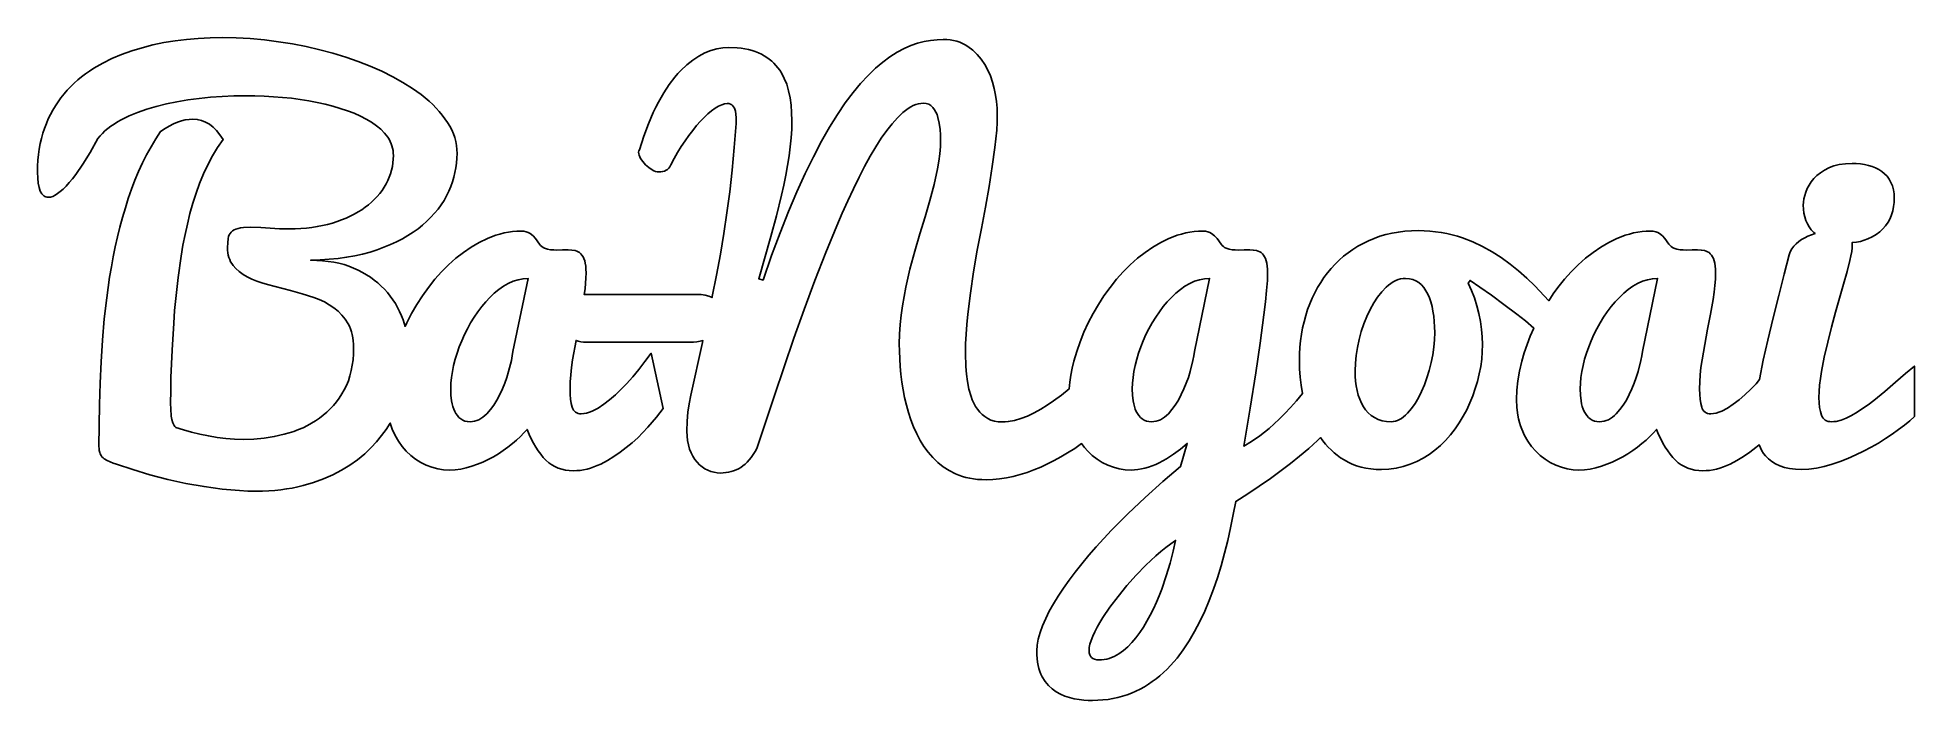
# Model space of a CAD drawing. Header units: millimetres. Extents: x -42.3 to 37.6, y -14.1 to 14.1.
import ezdxf

# ---------------------------------------------------------------- set-up
doc = ezdxf.new("R2010")
doc.units = ezdxf.units.MM
doc.layers.add('LAYER_1', color=18, linetype='CONTINUOUS')

msp = doc.modelspace()

# ---------------------------------------------------------------- linework, layer by layer
at = {"layer": 'LAYER_1'}
for points in [[(-34.471, 14.11), (-33.871, 14.099), (-33.271, 14.066), (-32.669, 14.012), (-32.066, 13.935), (-31.468, 13.839), (-30.882, 13.725), (-30.308, 13.593), (-29.746, 13.443), (-29.199, 13.276), (-28.671, 13.092), (-28.161, 12.892), (-27.67, 12.675), (-27.203, 12.444), (-26.768, 12.201), (-26.364, 11.946), (-25.991, 11.679), (-25.817, 11.541), (-25.652, 11.401), (-25.498, 11.257), (-25.352, 11.111), (-25.217, 10.962), (-25.091, 10.81), (-24.975, 10.655), (-24.868, 10.498), (-24.772, 10.338), (-24.689, 10.177), (-24.619, 10.014), (-24.562, 9.849), (-24.517, 9.683), (-24.485, 9.515), (-24.466, 9.345), (-24.46, 9.174), (-24.466, 8.97), (-24.482, 8.767), (-24.51, 8.565), (-24.549, 8.363), (-24.599, 8.162), (-24.66, 7.962), (-24.732, 7.763), (-24.815, 7.564), (-24.91, 7.367), (-25.017, 7.176), (-25.138, 6.989), (-25.27, 6.807), (-25.416, 6.63), (-25.574, 6.458), (-25.744, 6.291), (-25.927, 6.128), (-26.123, 5.972), (-26.332, 5.822), (-26.555, 5.68), (-26.79, 5.544), (-27.039, 5.416), (-27.302, 5.295), (-27.577, 5.181), (-27.866, 5.074), (-28.168, 4.977), (-28.486, 4.891), (-28.818, 4.818), (-29.165, 4.756), (-29.526, 4.707), (-29.903, 4.669), (-30.294, 4.643), (-30.699, 4.629), (-30.441, 4.624), (-30.192, 4.608), (-29.95, 4.582), (-29.717, 4.546), (-29.492, 4.499), (-29.275, 4.442), (-29.067, 4.374), (-28.867, 4.296), (-28.675, 4.208), (-28.491, 4.114), (-28.315, 4.013), (-28.146, 3.904), (-27.986, 3.787), (-27.834, 3.664), (-27.69, 3.533), (-27.553, 3.395), (-27.425, 3.251), (-27.305, 3.101), (-27.193, 2.945), (-27.09, 2.785), (-26.995, 2.618), (-26.908, 2.447), (-26.829, 2.27), (-26.759, 2.087), (-26.674, 1.814), (-26.605, 1.965), (-26.4, 2.359), (-26.177, 2.742), (-25.937, 3.114), (-25.678, 3.475), (-25.404, 3.818), (-25.118, 4.139), (-24.819, 4.438), (-24.507, 4.714), (-24.185, 4.965), (-23.855, 5.189), (-23.515, 5.386), (-23.167, 5.556), (-22.991, 5.629), (-22.813, 5.693), (-22.635, 5.747), (-22.456, 5.791), (-22.276, 5.825), (-22.096, 5.849), (-21.914, 5.864), (-21.732, 5.869), (-21.617, 5.863), (-21.515, 5.845), (-21.426, 5.815), (-21.351, 5.773), (-21.225, 5.671), (-21.123, 5.556), (-20.948, 5.318), (-20.903, 5.264), (-20.853, 5.217), (-20.797, 5.179), (-20.736, 5.148), (-20.608, 5.105), (-20.477, 5.079), (-20.343, 5.068), (-20.207, 5.064), (-19.968, 5.069), (-19.73, 5.074), (-19.576, 5.066), (-19.433, 5.042), (-19.366, 5.022), (-19.303, 4.992), (-19.245, 4.953), (-19.19, 4.905), (-19.14, 4.846), (-19.096, 4.778), (-19.058, 4.698), (-19.025, 4.608), (-19, 4.504), (-18.982, 4.383), (-18.971, 4.245), (-18.967, 4.089), (-18.972, 3.874), (-18.986, 3.649), (-19.01, 3.415), (-19.045, 3.171), (-18.951, 3.178), (-14.205, 3.178), (-14.057, 3.17), (-13.887, 3.146), (-13.736, 3.107), (-13.598, 3.043), (-13.59, 3.083), (-13.409, 4), (-13.246, 4.889), (-13.099, 5.765), (-12.965, 6.647), (-12.846, 7.544), (-12.743, 8.464), (-12.653, 9.428), (-12.573, 10.456), (-12.573, 10.699), (-12.581, 10.843), (-12.605, 10.98), (-12.649, 11.103), (-12.679, 11.158), (-12.716, 11.208), (-12.761, 11.249), (-12.815, 11.279), (-12.88, 11.297), (-12.954, 11.303), (-13.066, 11.29), (-13.189, 11.253), (-13.323, 11.19), (-13.468, 11.102), (-13.621, 10.991), (-13.775, 10.862), (-13.933, 10.713), (-14.093, 10.546), (-14.255, 10.361), (-14.419, 10.16), (-14.584, 9.945), (-14.75, 9.714), (-14.913, 9.471), (-15.069, 9.219), (-15.218, 8.957), (-15.359, 8.686), (-15.396, 8.613), (-15.441, 8.55), (-15.496, 8.499), (-15.56, 8.459), (-15.631, 8.429), (-15.706, 8.407), (-15.785, 8.394), (-15.868, 8.39), (-15.937, 8.395), (-16.008, 8.412), (-16.08, 8.44), (-16.154, 8.48), (-16.297, 8.579), (-16.429, 8.697), (-16.546, 8.828), (-16.641, 8.967), (-16.678, 9.037), (-16.704, 9.104), (-16.72, 9.167), (-16.726, 9.227), (-16.715, 9.285), (-16.683, 9.333), (-16.502, 9.908), (-16.309, 10.438), (-16.102, 10.923), (-15.995, 11.148), (-15.884, 11.361), (-15.655, 11.757), (-15.42, 12.113), (-15.178, 12.43), (-15.055, 12.573), (-14.93, 12.707), (-14.678, 12.946), (-14.423, 13.15), (-14.295, 13.239), (-14.166, 13.319), (-14.037, 13.391), (-13.908, 13.453), (-13.65, 13.555), (-13.394, 13.628), (-13.141, 13.672), (-12.891, 13.686), (-12.53, 13.672), (-12.36, 13.654), (-12.198, 13.63), (-12.044, 13.597), (-11.897, 13.558), (-11.757, 13.512), (-11.625, 13.459), (-11.5, 13.399), (-11.38, 13.334), (-11.267, 13.263), (-11.16, 13.186), (-11.059, 13.104), (-10.965, 13.016), (-10.876, 12.922), (-10.793, 12.823), (-10.717, 12.719), (-10.646, 12.609), (-10.521, 12.374), (-10.418, 12.119), (-10.338, 11.843), (-10.278, 11.549), (-10.235, 11.239), (-10.209, 10.914), (-10.2, 10.572), (-10.208, 10.216), (-10.229, 9.846), (-10.266, 9.464), (-10.317, 9.068), (-10.38, 8.662), (-10.454, 8.248), (-10.539, 7.827), (-10.635, 7.399), (-10.849, 6.527), (-11.09, 5.636), (-11.609, 3.845), (-11.429, 3.782), (-11.065, 4.828), (-10.703, 5.804), (-10.345, 6.71), (-9.988, 7.548), (-9.635, 8.321), (-9.285, 9.036), (-8.939, 9.693), (-8.595, 10.291), (-8.256, 10.835), (-7.923, 11.327), (-7.594, 11.767), (-7.271, 12.156), (-6.953, 12.499), (-6.638, 12.803), (-6.328, 13.068), (-6.021, 13.294), (-5.719, 13.485), (-5.423, 13.644), (-5.131, 13.771), (-4.845, 13.867), (-4.564, 13.936), (-4.288, 13.986), (-4.016, 14.015), (-3.749, 14.025), (-3.598, 14.021), (-3.453, 14.007), (-3.314, 13.984), (-3.18, 13.951), (-3.051, 13.91), (-2.929, 13.859), (-2.812, 13.798), (-2.7, 13.729), (-2.493, 13.57), (-2.304, 13.39), (-2.135, 13.189), (-1.985, 12.966), (-1.854, 12.727), (-1.743, 12.476), (-1.651, 12.213), (-1.577, 11.939), (-1.522, 11.659), (-1.482, 11.382), (-1.458, 11.108), (-1.45, 10.837), (-1.457, 10.51), (-1.475, 10.166), (-1.507, 9.803), (-1.551, 9.423), (-1.663, 8.622), (-1.8, 7.775), (-1.956, 6.892), (-2.128, 5.98), (-2.3, 5.056), (-2.457, 4.137), (-2.593, 3.228), (-2.706, 2.336), (-2.75, 1.9), (-2.781, 1.476), (-2.8, 1.066), (-2.806, 0.667), (-2.79, 0.101), (-2.765, -0.215), (-2.721, -0.535), (-2.657, -0.854), (-2.568, -1.165), (-2.513, -1.315), (-2.449, -1.457), (-2.375, -1.59), (-2.292, -1.716), (-2.2, -1.832), (-2.096, -1.936), (-1.983, -2.028), (-1.858, -2.108), (-1.722, -2.173), (-1.573, -2.219), (-1.412, -2.247), (-1.238, -2.256), (-1.11, -2.252), (-0.981, -2.24), (-0.715, -2.193), (-0.443, -2.113), (-0.163, -2.002), (0.119, -1.867), (0.398, -1.715), (0.675, -1.546), (0.949, -1.361), (1.285, -1.112), (1.609, -0.849), (1.638, -0.558), (1.682, -0.266), (1.74, 0.03), (1.812, 0.328), (1.934, 0.745), (2.077, 1.156), (2.241, 1.563), (2.427, 1.965), (2.632, 2.359), (2.855, 2.742), (3.095, 3.114), (3.354, 3.475), (3.628, 3.818), (3.914, 4.139), (4.213, 4.438), (4.524, 4.714), (4.846, 4.965), (5.177, 5.189), (5.516, 5.386), (5.864, 5.556), (6.041, 5.629), (6.218, 5.693), (6.396, 5.747), (6.575, 5.791), (6.755, 5.825), (6.936, 5.849), (7.117, 5.864), (7.3, 5.869), (7.415, 5.863), (7.517, 5.845), (7.606, 5.815), (7.681, 5.773), (7.807, 5.671), (7.909, 5.556), (8.084, 5.318), (8.129, 5.264), (8.179, 5.217), (8.235, 5.179), (8.296, 5.148), (8.424, 5.105), (8.555, 5.079), (8.689, 5.068), (8.825, 5.064), (9.064, 5.069), (9.302, 5.074), (9.455, 5.066), (9.598, 5.042), (9.665, 5.022), (9.728, 4.992), (9.787, 4.953), (9.842, 4.905), (9.892, 4.846), (9.936, 4.778), (9.974, 4.698), (10.006, 4.608), (10.032, 4.504), (10.05, 4.383), (10.061, 4.245), (10.065, 4.089), (10.054, 3.766), (10.022, 3.347), (9.972, 2.855), (9.906, 2.309), (9.741, 1.096), (9.556, -0.159), (9.318, -1.671), (9.048, -3.284), (9.379, -3.083), (9.736, -2.839), (9.927, -2.695), (10.128, -2.529), (10.34, -2.34), (10.562, -2.129), (10.792, -1.897), (11.035, -1.638), (11.29, -1.351), (11.557, -1.037), (11.497, -0.693), (11.454, -0.348), (11.429, 0), (11.421, 0.35), (11.426, 0.638), (11.442, 0.923), (11.47, 1.202), (11.508, 1.476), (11.557, 1.746), (11.617, 2.011), (11.688, 2.271), (11.77, 2.526), (11.862, 2.775), (11.964, 3.016), (12.075, 3.248), (12.195, 3.472), (12.325, 3.688), (12.464, 3.895), (12.613, 4.094), (12.771, 4.285), (12.939, 4.467), (13.115, 4.639), (13.301, 4.8), (13.495, 4.952), (13.699, 5.094), (13.912, 5.226), (14.134, 5.349), (14.365, 5.461), (14.605, 5.561), (14.851, 5.649), (15.105, 5.722), (15.366, 5.783), (15.635, 5.829), (15.911, 5.863), (16.194, 5.883), (16.484, 5.89), (16.734, 5.885), (16.979, 5.87), (17.221, 5.846), (17.459, 5.812), (17.692, 5.768), (17.922, 5.714), (18.148, 5.651), (18.37, 5.577), (18.802, 5.408), (19.221, 5.212), (19.626, 4.989), (20.017, 4.74), (20.394, 4.469), (20.758, 4.178), (21.109, 3.868), (21.447, 3.538), (22.037, 2.903), (22.228, 3.193), (22.432, 3.475), (22.706, 3.818), (22.992, 4.139), (23.291, 4.438), (23.603, 4.714), (23.925, 4.965), (24.256, 5.189), (24.595, 5.386), (24.943, 5.556), (25.119, 5.629), (25.297, 5.693), (25.475, 5.747), (25.654, 5.791), (25.834, 5.825), (26.014, 5.849), (26.196, 5.864), (26.378, 5.869), (26.493, 5.863), (26.595, 5.845), (26.684, 5.815), (26.759, 5.773), (26.885, 5.671), (26.987, 5.556), (27.162, 5.318), (27.207, 5.264), (27.257, 5.217), (27.313, 5.179), (27.374, 5.148), (27.502, 5.105), (27.633, 5.079), (27.767, 5.068), (27.904, 5.064), (28.142, 5.069), (28.38, 5.074), (28.534, 5.066), (28.677, 5.042), (28.744, 5.022), (28.807, 4.992), (28.866, 4.953), (28.921, 4.905), (28.97, 4.846), (29.015, 4.778), (29.053, 4.698), (29.085, 4.608), (29.11, 4.504), (29.128, 4.383), (29.139, 4.245), (29.143, 4.089), (29.136, 3.828), (29.116, 3.553), (29.083, 3.264), (29.037, 2.961), (28.926, 2.333), (28.804, 1.69), (28.682, 1.038), (28.571, 0.387), (28.525, 0.065), (28.491, -0.248), (28.472, -0.552), (28.465, -0.847), (28.471, -1.083), (28.488, -1.291), (28.516, -1.472), (28.555, -1.626), (28.581, -1.692), (28.613, -1.749), (28.652, -1.797), (28.697, -1.837), (28.748, -1.867), (28.806, -1.889), (28.871, -1.902), (28.942, -1.907), (29.054, -1.9), (29.169, -1.879), (29.287, -1.844), (29.408, -1.796), (29.653, -1.667), (29.9, -1.504), (30.149, -1.312), (30.398, -1.096), (30.641, -0.865), (30.87, -0.625), (31.02, -0.45), (31.178, 0.379), (31.368, 1.234), (31.597, 2.181), (31.839, 3.125), (32.073, 4.031), (32.279, 4.862), (32.325, 4.995), (32.39, 5.118), (32.473, 5.231), (32.575, 5.334), (32.69, 5.427), (32.812, 5.511), (32.942, 5.586), (33.078, 5.651), (33.229, 5.712), (33.383, 5.762), (33.327, 5.811), (33.223, 5.925), (33.133, 6.049), (33.056, 6.181), (32.994, 6.323), (32.945, 6.474), (32.91, 6.634), (32.889, 6.803), (32.882, 6.981), (32.889, 7.107), (32.909, 7.241), (32.942, 7.382), (32.988, 7.532), (33.05, 7.683), (33.127, 7.83), (33.222, 7.972), (33.333, 8.109), (33.462, 8.239), (33.611, 8.358), (33.779, 8.467), (33.968, 8.565), (34.071, 8.608), (34.179, 8.646), (34.414, 8.704), (34.674, 8.739), (34.959, 8.75), (35.141, 8.745), (35.319, 8.729), (35.491, 8.703), (35.658, 8.666), (35.817, 8.618), (35.965, 8.558), (36.103, 8.488), (36.23, 8.406), (36.345, 8.312), (36.448, 8.203), (36.539, 8.081), (36.616, 7.945), (36.679, 7.796), (36.724, 7.633), (36.751, 7.457), (36.759, 7.267), (36.752, 7.088), (36.73, 6.912), (36.694, 6.739), (36.643, 6.568), (36.576, 6.403), (36.492, 6.248), (36.391, 6.101), (36.272, 5.964), (36.137, 5.838), (35.985, 5.725), (35.816, 5.624), (35.631, 5.535), (35.48, 5.479), (35.318, 5.435), (35.146, 5.402), (34.962, 5.381), (34.969, 5.286), (34.963, 5.157), (34.943, 5.001), (34.91, 4.82), (34.863, 4.613), (34.744, 4.145), (34.598, 3.618), (34.259, 2.421), (34.085, 1.78), (33.921, 1.139), (33.775, 0.506), (33.656, -0.111), (33.609, -0.408), (33.576, -0.69), (33.556, -0.956), (33.55, -1.208), (33.556, -1.434), (33.576, -1.635), (33.609, -1.812), (33.656, -1.965), (33.686, -2.031), (33.723, -2.088), (33.766, -2.136), (33.817, -2.176), (33.875, -2.206), (33.94, -2.228), (34.011, -2.241), (34.09, -2.246), (34.187, -2.242), (34.286, -2.229), (34.493, -2.18), (34.71, -2.097), (34.937, -1.981), (35.171, -1.842), (35.406, -1.688), (35.643, -1.521), (35.88, -1.34), (36.352, -0.957), (36.812, -0.561), (37.241, -0.188), (37.618, 0.127), (37.618, -2.023), (37.415, -2.201), (37.19, -2.385), (36.941, -2.574), (36.669, -2.77), (36.38, -2.965), (36.08, -3.151), (35.769, -3.33), (35.446, -3.501), (35.116, -3.661), (34.783, -3.807), (34.446, -3.939), (34.106, -4.057), (33.769, -4.155), (33.44, -4.224), (33.12, -4.266), (32.808, -4.28), (32.544, -4.27), (32.301, -4.241), (32.08, -4.193), (31.881, -4.126), (31.702, -4.042), (31.541, -3.942), (31.398, -3.827), (31.272, -3.697), (31.191, -3.591), (31.118, -3.477), (31.055, -3.354), (31.001, -3.223), (30.859, -3.347), (30.6, -3.546), (30.332, -3.729), (30.055, -3.896), (29.768, -4.047), (29.622, -4.114), (29.477, -4.172), (29.331, -4.221), (29.185, -4.261), (29.04, -4.292), (28.894, -4.315), (28.748, -4.328), (28.603, -4.333), (28.432, -4.326), (28.268, -4.304), (28.111, -4.269), (27.962, -4.22), (27.82, -4.157), (27.685, -4.079), (27.558, -3.988), (27.437, -3.882), (27.323, -3.763), (27.212, -3.632), (27.106, -3.487), (27.003, -3.33), (26.904, -3.16), (26.81, -2.978), (26.719, -2.782), (26.632, -2.574), (26.498, -2.723), (26.349, -2.873), (26.185, -3.025), (26.007, -3.178), (25.818, -3.328), (25.619, -3.471), (25.412, -3.606), (25.197, -3.734), (24.975, -3.853), (24.748, -3.961), (24.517, -4.057), (24.281, -4.142), (24.042, -4.211), (23.804, -4.261), (23.566, -4.291), (23.327, -4.301), (23.075, -4.288), (22.825, -4.249), (22.579, -4.185), (22.337, -4.094), (22.103, -3.98), (21.883, -3.843), (21.676, -3.683), (21.484, -3.501), (21.308, -3.297), (21.15, -3.072), (21.011, -2.826), (20.891, -2.558), (20.839, -2.417), (20.794, -2.271), (20.755, -2.121), (20.724, -1.966), (20.682, -1.644), (20.668, -1.303), (20.682, -0.903), (20.724, -0.498), (20.794, -0.087), (20.891, 0.328), (20.994, 0.687), (21.114, 1.041), (21.249, 1.392), (21.401, 1.74), (21.045, 2.044), (20.674, 2.341), (20.132, 2.753), (19.598, 3.141), (19.106, 3.486), (18.687, 3.771), (18.603, 3.655), (18.747, 3.343), (18.872, 3.023), (18.977, 2.694), (19.064, 2.357), (19.131, 2.019), (19.179, 1.688), (19.208, 1.365), (19.217, 1.049), (19.209, 0.736), (19.183, 0.421), (19.14, 0.105), (19.079, -0.212), (19.003, -0.527), (18.911, -0.837), (18.804, -1.141), (18.682, -1.441), (18.545, -1.733), (18.393, -2.015), (18.227, -2.289), (18.047, -2.553), (17.852, -2.804), (17.644, -3.038), (17.423, -3.254), (17.189, -3.453), (16.942, -3.634), (16.684, -3.795), (16.415, -3.936), (16.134, -4.057), (15.844, -4.155), (15.544, -4.224), (15.235, -4.266), (14.916, -4.28), (14.687, -4.273), (14.467, -4.254), (14.255, -4.222), (14.052, -4.178), (13.857, -4.12), (13.67, -4.05), (13.492, -3.967), (13.322, -3.872), (13.174, -3.776), (13.033, -3.673), (12.897, -3.564), (12.769, -3.448), (12.646, -3.326), (12.53, -3.197), (12.42, -3.061), (12.317, -2.919), (12.189, -3.046), (11.815, -3.385), (11.426, -3.713), (11.033, -4.027), (10.647, -4.322), (10.188, -4.658), (9.712, -4.989), (9.219, -5.315), (8.709, -5.636), (8.603, -6.199), (8.489, -6.755), (8.365, -7.303), (8.232, -7.844), (8.088, -8.373), (7.931, -8.885), (7.762, -9.38), (7.58, -9.857), (7.386, -10.316), (7.178, -10.756), (6.957, -11.177), (6.722, -11.578), (6.473, -11.956), (6.209, -12.307), (6.07, -12.471), (5.928, -12.629), (5.782, -12.78), (5.631, -12.924), (5.477, -13.06), (5.318, -13.189), (5.154, -13.31), (4.986, -13.423), (4.814, -13.528), (4.637, -13.626), (4.456, -13.716), (4.27, -13.798), (4.08, -13.871), (3.884, -13.934), (3.684, -13.988), (3.478, -14.032), (3.268, -14.066), (3.053, -14.091), (2.832, -14.105), (2.607, -14.11), (2.423, -14.106), (2.232, -14.092), (2.034, -14.068), (1.828, -14.036), (1.623, -13.99), (1.426, -13.925), (1.236, -13.841), (1.055, -13.739), (0.885, -13.616), (0.731, -13.469), (0.591, -13.298), (0.467, -13.104), (0.412, -12.996), (0.365, -12.88), (0.325, -12.755), (0.292, -12.622), (0.267, -12.48), (0.249, -12.329), (0.238, -12.17), (0.234, -12.002), (0.249, -11.756), (0.295, -11.495), (0.371, -11.219), (0.478, -10.927), (0.611, -10.624), (0.766, -10.312), (0.944, -9.993), (1.145, -9.666), (1.367, -9.332), (1.609, -8.991), (1.87, -8.643), (2.151, -8.289), (2.449, -7.932), (2.759, -7.575), (3.082, -7.22), (3.417, -6.864), (3.763, -6.511), (4.116, -6.16), (4.847, -5.466), (5.598, -4.793), (6.357, -4.153), (6.643, -3.167), (6.354, -3.409), (6.059, -3.627), (5.758, -3.82), (5.451, -3.988), (5.297, -4.062), (5.144, -4.125), (4.992, -4.179), (4.841, -4.223), (4.691, -4.257), (4.543, -4.281), (4.395, -4.296), (4.249, -4.301), (3.996, -4.288), (3.747, -4.249), (3.501, -4.185), (3.258, -4.094), (3.024, -3.98), (2.804, -3.843), (2.598, -3.683), (2.406, -3.501), (2.267, -3.344), (2.142, -3.172), (1.847, -3.379), (1.542, -3.575), (1.263, -3.742), (0.98, -3.897), (0.693, -4.041), (0.404, -4.174), (0.112, -4.294), (-0.18, -4.4), (-0.473, -4.493), (-0.767, -4.571), (-1.06, -4.634), (-1.351, -4.678), (-1.64, -4.705), (-1.927, -4.714), (-2.11, -4.71), (-2.286, -4.698), (-2.458, -4.678), (-2.623, -4.65), (-2.784, -4.615), (-2.938, -4.571), (-3.087, -4.519), (-3.23, -4.46), (-3.501, -4.321), (-3.753, -4.16), (-3.986, -3.977), (-4.199, -3.771), (-4.395, -3.545), (-4.574, -3.301), (-4.736, -3.039), (-4.882, -2.76), (-5.013, -2.467), (-5.13, -2.165), (-5.233, -1.855), (-5.322, -1.536), (-5.398, -1.212), (-5.462, -0.885), (-5.515, -0.555), (-5.555, -0.222), (-5.585, 0.109), (-5.607, 0.434), (-5.62, 0.755), (-5.624, 1.07), (-5.616, 1.481), (-5.591, 1.888), (-5.55, 2.291), (-5.492, 2.691), (-5.422, 3.086), (-5.345, 3.479), (-5.26, 3.868), (-5.168, 4.253), (-4.967, 5.012), (-4.745, 5.752), (-4.522, 6.474), (-4.321, 7.177), (-4.145, 7.86), (-3.998, 8.522), (-3.94, 8.845), (-3.899, 9.162), (-3.874, 9.473), (-3.866, 9.778), (-3.871, 9.963), (-3.887, 10.201), (-3.92, 10.461), (-3.977, 10.71), (-4.016, 10.828), (-4.065, 10.938), (-4.125, 11.039), (-4.194, 11.133), (-4.275, 11.212), (-4.369, 11.269), (-4.476, 11.302), (-4.596, 11.314), (-4.703, 11.307), (-4.81, 11.289), (-4.918, 11.258), (-5.027, 11.214), (-5.136, 11.158), (-5.247, 11.09), (-5.358, 11.009), (-5.47, 10.916), (-5.697, 10.699), (-5.926, 10.444), (-6.158, 10.151), (-6.392, 9.82), (-6.628, 9.454), (-6.865, 9.056), (-7.102, 8.625), (-7.34, 8.162), (-7.578, 7.673), (-7.815, 7.166), (-8.052, 6.641), (-8.288, 6.096), (-8.757, 4.96), (-9.22, 3.766), (-9.673, 2.54), (-10.11, 1.308), (-10.942, -1.123), (-11.694, -3.379), (-11.769, -3.517), (-11.848, -3.644), (-11.929, -3.761), (-12.013, -3.868), (-12.1, -3.964), (-12.189, -4.05), (-12.282, -4.125), (-12.377, -4.19), (-12.475, -4.245), (-12.576, -4.294), (-12.68, -4.335), (-12.786, -4.368), (-12.896, -4.394), (-13.008, -4.413), (-13.123, -4.424), (-13.241, -4.428), (-13.377, -4.421), (-13.512, -4.399), (-13.645, -4.362), (-13.775, -4.311), (-13.902, -4.246), (-14.02, -4.167), (-14.132, -4.074), (-14.236, -3.967), (-14.332, -3.847), (-14.416, -3.713), (-14.491, -3.566), (-14.554, -3.406), (-14.605, -3.233), (-14.641, -3.05), (-14.663, -2.855), (-14.671, -2.648), (-14.66, -2.225), (-14.628, -1.843), (-14.575, -1.48), (-14.501, -1.112), (-14.009, 1.123), (-13.99, 1.209), (-14.112, 1.181), (-14.247, 1.16), (-14.395, 1.148), (-14.555, 1.144), (-18.951, 1.144), (-19.076, 1.149), (-19.191, 1.162), (-19.296, 1.185), (-19.391, 1.217), (-19.539, 0.387), (-19.586, 0.065), (-19.619, -0.248), (-19.639, -0.552), (-19.645, -0.847), (-19.639, -1.083), (-19.623, -1.291), (-19.594, -1.472), (-19.555, -1.626), (-19.529, -1.692), (-19.497, -1.749), (-19.459, -1.797), (-19.413, -1.837), (-19.362, -1.867), (-19.304, -1.889), (-19.239, -1.902), (-19.168, -1.907), (-19.056, -1.9), (-18.941, -1.879), (-18.823, -1.844), (-18.702, -1.796), (-18.457, -1.667), (-18.21, -1.504), (-17.961, -1.312), (-17.712, -1.096), (-17.47, -0.865), (-17.24, -0.625), (-16.98, -0.33), (-16.719, -0.016), (-16.456, 0.316), (-16.192, 0.667), (-15.683, -1.684), (-15.968, -2.052), (-16.335, -2.479), (-16.545, -2.704), (-16.768, -2.924), (-17.003, -3.138), (-17.251, -3.347), (-17.51, -3.546), (-17.778, -3.729), (-18.055, -3.896), (-18.342, -4.047), (-18.488, -4.114), (-18.633, -4.172), (-18.779, -4.221), (-18.925, -4.261), (-19.07, -4.292), (-19.216, -4.315), (-19.362, -4.328), (-19.507, -4.333), (-19.679, -4.326), (-19.842, -4.304), (-19.999, -4.269), (-20.148, -4.22), (-20.29, -4.157), (-20.425, -4.079), (-20.553, -3.988), (-20.673, -3.882), (-20.787, -3.763), (-20.898, -3.632), (-21.004, -3.487), (-21.107, -3.33), (-21.206, -3.16), (-21.3, -2.978), (-21.391, -2.782), (-21.478, -2.574), (-21.612, -2.723), (-21.761, -2.873), (-21.925, -3.025), (-22.103, -3.178), (-22.292, -3.328), (-22.491, -3.471), (-22.698, -3.606), (-22.913, -3.734), (-23.135, -3.853), (-23.362, -3.961), (-23.593, -4.057), (-23.829, -4.142), (-24.068, -4.211), (-24.306, -4.261), (-24.544, -4.291), (-24.783, -4.301), (-25.035, -4.288), (-25.285, -4.249), (-25.531, -4.185), (-25.773, -4.094), (-26.007, -3.98), (-26.227, -3.843), (-26.434, -3.683), (-26.626, -3.501), (-26.802, -3.297), (-26.96, -3.072), (-27.099, -2.826), (-27.219, -2.558), (-27.306, -2.301), (-27.482, -2.573), (-27.675, -2.838), (-27.886, -3.094), (-28.115, -3.342), (-28.396, -3.611), (-28.701, -3.863), (-29.029, -4.096), (-29.381, -4.311), (-29.565, -4.412), (-29.755, -4.507), (-30.153, -4.681), (-30.573, -4.833), (-31.017, -4.963), (-31.248, -5.019), (-31.484, -5.067), (-31.726, -5.108), (-31.973, -5.142), (-32.226, -5.168), (-32.485, -5.186), (-32.749, -5.198), (-33.019, -5.201), (-33.368, -5.196), (-33.726, -5.179), (-34.094, -5.151), (-34.471, -5.111), (-34.853, -5.062), (-35.237, -5.005), (-36.012, -4.868), (-36.4, -4.787), (-36.784, -4.699), (-37.165, -4.604), (-37.543, -4.502), (-38.274, -4.282), (-38.962, -4.047), (-39.106, -4.005), (-39.241, -3.954), (-39.368, -3.894), (-39.486, -3.824), (-39.54, -3.783), (-39.586, -3.735), (-39.625, -3.68), (-39.657, -3.618), (-39.682, -3.548), (-39.7, -3.471), (-39.711, -3.386), (-39.714, -3.294), (-39.709, -2.41), (-39.692, -1.515), (-39.664, -0.609), (-39.624, 0.307), (-39.568, 1.224), (-39.488, 2.129), (-39.385, 3.024), (-39.259, 3.909), (-39.186, 4.346), (-39.106, 4.778), (-39.018, 5.205), (-38.922, 5.626), (-38.819, 6.043), (-38.709, 6.454), (-38.59, 6.861), (-38.464, 7.262), (-38.329, 7.655), (-38.183, 8.038), (-38.027, 8.41), (-37.86, 8.773), (-37.683, 9.124), (-37.495, 9.465), (-37.296, 9.796), (-37.087, 10.117), (-36.901, 10.238), (-36.72, 10.344), (-36.542, 10.433), (-36.369, 10.506), (-36.201, 10.563), (-36.036, 10.603), (-35.876, 10.627), (-35.721, 10.636), (-35.531, 10.622), (-35.35, 10.581), (-35.176, 10.513), (-35.011, 10.418), (-34.853, 10.296), (-34.704, 10.147), (-34.562, 9.971), (-34.428, 9.767), (-34.663, 9.429), (-34.88, 9.073), (-35.079, 8.698), (-35.26, 8.305), (-35.425, 7.898), (-35.576, 7.48), (-35.714, 7.053), (-35.837, 6.615), (-35.948, 6.171), (-36.048, 5.722), (-36.136, 5.268), (-36.213, 4.809), (-36.342, 3.898), (-36.441, 3.008), (-36.49, 2.495), (-36.531, 1.949), (-36.6, 0.805), (-36.628, 0.224), (-36.647, -0.355), (-36.659, -0.92), (-36.663, -1.462), (-36.658, -1.695), (-36.632, -2.002), (-36.605, -2.154), (-36.568, -2.293), (-36.544, -2.355), (-36.515, -2.409), (-36.481, -2.453), (-36.441, -2.489), (-36.112, -2.591), (-35.771, -2.685), (-35.418, -2.771), (-35.053, -2.85), (-34.682, -2.914), (-34.312, -2.961), (-33.941, -2.989), (-33.57, -2.998), (-33.123, -2.984), (-32.683, -2.944), (-32.249, -2.876), (-31.822, -2.781), (-31.613, -2.722), (-31.41, -2.656), (-31.213, -2.582), (-31.022, -2.5), (-30.837, -2.41), (-30.658, -2.312), (-30.485, -2.206), (-30.318, -2.092), (-30.158, -1.97), (-30.006, -1.84), (-29.862, -1.701), (-29.726, -1.555), (-29.598, -1.399), (-29.479, -1.236), (-29.367, -1.064), (-29.264, -0.885), (-29.171, -0.696), (-29.09, -0.497), (-29.022, -0.288), (-28.966, -0.07), (-28.923, 0.158), (-28.892, 0.396), (-28.873, 0.643), (-28.867, 0.9), (-28.87, 1.051), (-28.881, 1.195), (-28.9, 1.332), (-28.925, 1.463), (-28.958, 1.588), (-28.998, 1.706), (-29.045, 1.817), (-29.1, 1.923), (-29.225, 2.118), (-29.369, 2.297), (-29.53, 2.46), (-29.709, 2.606), (-29.904, 2.737), (-30.111, 2.854), (-30.333, 2.957), (-30.567, 3.046), (-31.054, 3.202), (-31.552, 3.342), (-32.537, 3.602), (-32.772, 3.67), (-32.993, 3.746), (-33.201, 3.831), (-33.395, 3.925), (-33.574, 4.029), (-33.736, 4.145), (-33.879, 4.272), (-34.004, 4.412), (-34.059, 4.488), (-34.106, 4.569), (-34.146, 4.655), (-34.179, 4.747), (-34.205, 4.844), (-34.223, 4.947), (-34.234, 5.056), (-34.238, 5.169), (-34.231, 5.377), (-34.211, 5.556), (-34.193, 5.635), (-34.166, 5.706), (-34.13, 5.77), (-34.084, 5.826), (-34.028, 5.876), (-33.959, 5.919), (-33.879, 5.955), (-33.787, 5.985), (-33.68, 6.008), (-33.556, 6.025), (-33.252, 6.038), (-32.817, 6.029), (-32.421, 6.001), (-32.03, 5.973), (-31.61, 5.964), (-31.359, 5.968), (-31.114, 5.98), (-30.875, 5.999), (-30.642, 6.026), (-30.416, 6.061), (-30.195, 6.104), (-29.981, 6.155), (-29.772, 6.213), (-29.571, 6.278), (-29.377, 6.348), (-29.191, 6.424), (-29.012, 6.506), (-28.841, 6.592), (-28.678, 6.685), (-28.522, 6.782), (-28.374, 6.886), (-28.234, 6.994), (-28.102, 7.106), (-27.978, 7.224), (-27.863, 7.345), (-27.756, 7.471), (-27.657, 7.602), (-27.567, 7.737), (-27.484, 7.876), (-27.411, 8.019), (-27.348, 8.164), (-27.294, 8.312), (-27.25, 8.463), (-27.216, 8.616), (-27.191, 8.771), (-27.177, 8.929), (-27.172, 9.089), (-27.176, 9.194), (-27.187, 9.297), (-27.206, 9.397), (-27.233, 9.495), (-27.267, 9.592), (-27.309, 9.686), (-27.358, 9.778), (-27.415, 9.868), (-27.55, 10.04), (-27.708, 10.204), (-27.891, 10.358), (-28.099, 10.503), (-28.328, 10.639), (-28.577, 10.767), (-28.845, 10.886), (-29.132, 10.996), (-29.435, 11.097), (-29.751, 11.19), (-30.081, 11.275), (-30.424, 11.351), (-30.778, 11.418), (-31.142, 11.475), (-31.514, 11.523), (-31.896, 11.562), (-32.284, 11.593), (-32.675, 11.614), (-33.068, 11.627), (-33.464, 11.631), (-33.966, 11.624), (-34.464, 11.604), (-34.959, 11.569), (-35.45, 11.52), (-35.932, 11.457), (-36.396, 11.38), (-36.843, 11.288), (-37.272, 11.181), (-37.682, 11.06), (-38.067, 10.924), (-38.428, 10.774), (-38.766, 10.609), (-38.924, 10.521), (-39.072, 10.43), (-39.211, 10.335), (-39.339, 10.237), (-39.458, 10.135), (-39.568, 10.03), (-39.667, 9.921), (-39.757, 9.809), (-40.092, 9.223), (-40.408, 8.716), (-40.706, 8.286), (-40.848, 8.1), (-40.985, 7.934), (-41.117, 7.788), (-41.243, 7.661), (-41.362, 7.553), (-41.475, 7.466), (-41.582, 7.397), (-41.683, 7.348), (-41.777, 7.319), (-41.865, 7.309), (-41.921, 7.314), (-41.974, 7.326), (-42.023, 7.347), (-42.069, 7.376), (-42.11, 7.414), (-42.149, 7.46), (-42.214, 7.577), (-42.265, 7.727), (-42.302, 7.911), (-42.323, 8.128), (-42.331, 8.379), (-42.326, 8.635), (-42.312, 8.885), (-42.289, 9.128), (-42.257, 9.364), (-42.215, 9.594), (-42.164, 9.817), (-42.104, 10.034), (-42.034, 10.244), (-41.956, 10.447), (-41.871, 10.645), (-41.778, 10.837), (-41.678, 11.024), (-41.57, 11.204), (-41.455, 11.379), (-41.333, 11.548), (-41.203, 11.711), (-41.066, 11.868), (-40.923, 12.019), (-40.773, 12.165), (-40.617, 12.304), (-40.455, 12.437), (-40.287, 12.565), (-40.112, 12.686), (-39.931, 12.802), (-39.555, 13.017), (-39.161, 13.212), (-38.75, 13.388), (-38.321, 13.543), (-37.878, 13.679), (-37.422, 13.796), (-36.954, 13.894), (-36.473, 13.972), (-35.982, 14.033), (-35.485, 14.076), (-34.981, 14.102)], [(-24.73, -0.847), (-24.721, -1.108), (-24.693, -1.361), (-24.671, -1.482), (-24.641, -1.597), (-24.604, -1.705), (-24.56, -1.806), (-24.509, -1.899), (-24.449, -1.984), (-24.382, -2.058), (-24.306, -2.124), (-24.221, -2.177), (-24.126, -2.215), (-24.02, -2.238), (-23.904, -2.246), (-23.807, -2.24), (-23.712, -2.225), (-23.62, -2.198), (-23.53, -2.161), (-23.443, -2.113), (-23.357, -2.055), (-23.274, -1.986), (-23.194, -1.907), (-23.04, -1.729), (-22.897, -1.533), (-22.765, -1.321), (-22.643, -1.091), (-22.532, -0.851), (-22.432, -0.606), (-22.344, -0.358), (-22.267, -0.106), (-22.149, 0.36), (-22.109, 0.561), (-22.082, 0.742), (-21.435, 3.856), (-21.651, 3.842), (-21.864, 3.802), (-22.075, 3.734), (-22.283, 3.639), (-22.486, 3.521), (-22.684, 3.383), (-22.876, 3.227), (-23.061, 3.051), (-23.241, 2.859), (-23.412, 2.654), (-23.577, 2.435), (-23.734, 2.203), (-23.882, 1.962), (-24.02, 1.715), (-24.147, 1.462), (-24.264, 1.202), (-24.369, 0.94), (-24.461, 0.677), (-24.541, 0.413), (-24.608, 0.148), (-24.661, -0.113), (-24.699, -0.365), (-24.722, -0.61)], [(4.302, -0.847), (4.311, -1.108), (4.339, -1.361), (4.361, -1.482), (4.391, -1.597), (4.427, -1.705), (4.471, -1.806), (4.523, -1.899), (4.583, -1.984), (4.65, -2.058), (4.726, -2.124), (4.81, -2.177), (4.906, -2.215), (5.012, -2.238), (5.128, -2.246), (5.225, -2.24), (5.319, -2.225), (5.412, -2.198), (5.502, -2.161), (5.589, -2.113), (5.674, -2.055), (5.757, -1.986), (5.838, -1.907), (5.991, -1.729), (6.134, -1.533), (6.267, -1.321), (6.389, -1.091), (6.5, -0.851), (6.599, -0.606), (6.688, -0.358), (6.765, -0.106), (6.883, 0.36), (6.923, 0.561), (6.95, 0.742), (7.596, 3.856), (7.381, 3.842), (7.167, 3.802), (6.957, 3.734), (6.749, 3.639), (6.545, 3.521), (6.348, 3.383), (6.156, 3.227), (5.97, 3.051), (5.791, 2.859), (5.619, 2.654), (5.455, 2.435), (5.298, 2.203), (5.149, 1.962), (5.012, 1.715), (4.884, 1.462), (4.768, 1.202), (4.663, 0.94), (4.571, 0.677), (4.491, 0.413), (4.424, 0.148), (4.37, -0.113), (4.332, -0.365), (4.309, -0.61)], [(15.329, -2.246), (15.419, -2.24), (15.508, -2.223), (15.597, -2.194), (15.684, -2.154), (15.771, -2.103), (15.858, -2.04), (15.943, -1.966), (16.029, -1.88), (16.193, -1.686), (16.346, -1.467), (16.489, -1.225), (16.622, -0.959), (16.743, -0.673), (16.851, -0.373), (16.947, -0.059), (17.03, 0.27), (17.097, 0.603), (17.145, 0.928), (17.174, 1.246), (17.183, 1.557), (17.179, 1.797), (17.165, 2.027), (17.142, 2.249), (17.109, 2.463), (17.067, 2.665), (17.016, 2.854), (16.956, 3.028), (16.887, 3.189), (16.807, 3.334), (16.717, 3.464), (16.616, 3.578), (16.505, 3.676), (16.383, 3.755), (16.248, 3.811), (16.102, 3.845), (15.944, 3.856), (15.836, 3.85), (15.729, 3.833), (15.624, 3.804), (15.52, 3.763), (15.417, 3.711), (15.316, 3.647), (15.216, 3.572), (15.118, 3.485), (14.928, 3.287), (14.749, 3.063), (14.583, 2.813), (14.429, 2.537), (14.289, 2.241), (14.164, 1.929), (14.056, 1.603), (13.963, 1.261), (13.889, 0.914), (13.836, 0.575), (13.804, 0.242), (13.793, -0.085), (13.799, -0.304), (13.815, -0.516), (13.841, -0.722), (13.878, -0.922), (13.926, -1.111), (13.987, -1.288), (14.059, -1.453), (14.143, -1.605), (14.24, -1.743), (14.352, -1.867), (14.479, -1.976), (14.62, -2.071), (14.775, -2.147), (14.945, -2.202), (15.13, -2.235)], [(23.38, -0.847), (23.39, -1.108), (23.417, -1.361), (23.44, -1.482), (23.469, -1.597), (23.506, -1.705), (23.55, -1.806), (23.601, -1.899), (23.661, -1.984), (23.729, -2.058), (23.804, -2.124), (23.889, -2.177), (23.984, -2.215), (24.09, -2.238), (24.207, -2.246), (24.303, -2.24), (24.398, -2.225), (24.49, -2.198), (24.58, -2.161), (24.667, -2.113), (24.753, -2.055), (24.836, -1.986), (24.916, -1.907), (25.07, -1.729), (25.213, -1.533), (25.345, -1.321), (25.467, -1.091), (25.578, -0.851), (25.678, -0.606), (25.766, -0.358), (25.843, -0.106), (25.961, 0.36), (26.001, 0.561), (26.029, 0.742), (26.675, 3.856), (26.459, 3.842), (26.246, 3.802), (26.035, 3.734), (25.827, 3.639), (25.624, 3.521), (25.426, 3.383), (25.234, 3.227), (25.049, 3.051), (24.87, 2.859), (24.698, 2.654), (24.533, 2.435), (24.376, 2.203), (24.228, 1.962), (24.09, 1.715), (23.963, 1.462), (23.846, 1.202), (23.741, 0.94), (23.649, 0.677), (23.569, 0.413), (23.502, 0.148), (23.449, -0.113), (23.411, -0.365), (23.388, -0.61)], [(2.883, -12.384), (2.994, -12.38), (3.103, -12.367), (3.21, -12.347), (3.316, -12.319), (3.421, -12.282), (3.524, -12.238), (3.625, -12.185), (3.725, -12.124), (3.92, -11.984), (4.107, -11.823), (4.285, -11.642), (4.456, -11.441), (4.619, -11.222), (4.775, -10.988), (4.924, -10.74), (5.065, -10.477), (5.199, -10.205), (5.325, -9.93), (5.443, -9.652), (5.553, -9.37), (5.749, -8.81), (5.913, -8.263), (6.045, -7.752), (6.146, -7.299), (5.938, -7.443), (5.729, -7.601), (5.517, -7.772), (5.304, -7.956), (4.88, -8.352), (4.467, -8.777), (4.07, -9.223), (3.694, -9.682), (3.351, -10.139), (3.053, -10.577), (2.922, -10.788), (2.806, -10.992), (2.705, -11.188), (2.618, -11.377), (2.549, -11.555), (2.499, -11.716), (2.469, -11.862), (2.459, -11.992), (2.466, -12.083), (2.486, -12.163), (2.519, -12.23), (2.565, -12.286), (2.625, -12.328), (2.698, -12.359), (2.784, -12.377)]]:
    msp.add_lwpolyline(points, close=True, dxfattribs=at)

doc.saveas('drawing.dxf')
